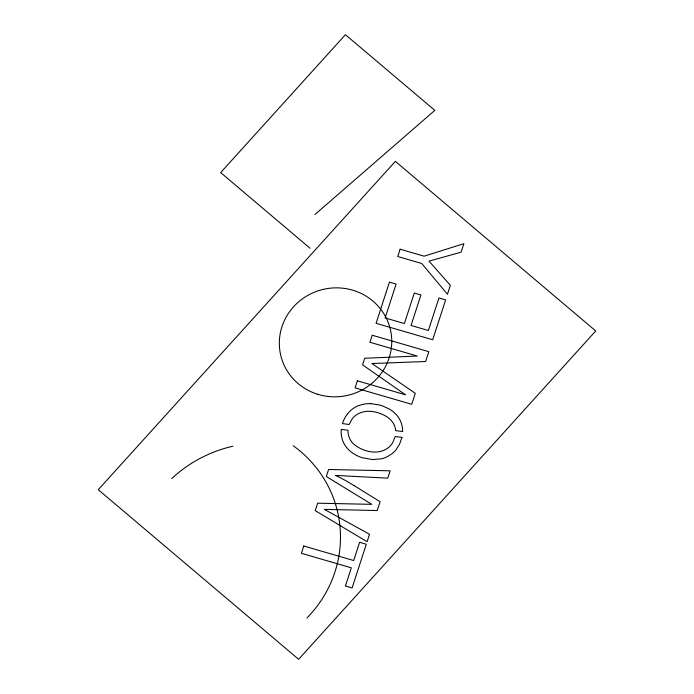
<?xml version="1.0" encoding="UTF-8"?>
<svg xmlns="http://www.w3.org/2000/svg" width="694" height="694" viewBox="0 0 694 694"><rect width="100%" height="100%" fill="white"/><g stroke="black" fill="none" stroke-linecap="round" stroke-linejoin="round"><path stroke-width="1.04" d="M314.946 214.533L434.817 110.372L345.43 34.7L220.666 172.589L310.053 248.252M370.9 403.656L379.288 404.94A44.494 42.959 -13.8 0 1 382.437 405.895L389.013 408.87A32.358 31.239 -13.8 0 1 394.513 412.869L396.491 414.882A25.557 24.672 -13.8 0 1 401.427 423.479L401.687 424.364A27.456 26.511 -13.8 0 1 402.65 431.555L395.675 430.636A19.215 18.556 -13.8 0 0 395.112 427.539A18.547 17.905 -13.8 0 0 391.303 420.538L389.282 418.56A24.446 23.605 -13.8 0 0 387.538 417.207C378.195 411.108 364.532 408.306 355.163 415.784A18.139 17.515 -13.8 0 0 351.893 419.237L349.177 424.502L342.446 423.618L342.905 422.23A29.799 28.766 -13.8 0 1 350.435 410.727L351.147 410.111A24.463 23.613 -13.8 0 1 359.145 405.391L363.856 404.142A32.071 30.961 -13.8 0 1 370.9 403.665M354.001 485.514L380.086 501.745L377.224 510.55L324.315 509.37L369.529 534.25L367.1 541.736L315.241 510.637L317.661 503.193L371.758 504.347L326.319 476.518L328.6 469.482L390.123 470.827L387.746 478.157L335.349 475.399A160.782 155.23 -13.8 0 1 353.966 485.557M171.774 478.539A129.127 124.668 -13.8 0 1 232.854 446.225M293.215 445.756A119.351 115.23 -13.8 0 1 306.913 617.981M401.947 437.385L399.544 444.255L395.762 450.128A25.435 24.559 -13.8 0 1 391.815 453.893L387.044 456.834A26.077 25.175 -13.8 0 1 381.622 458.786L372.626 459.575L362.58 457.788A33.911 32.748 -13.8 0 1 349.455 450.527L348.11 449.209A26.094 25.192 -13.8 0 1 342.463 439.944A27.951 26.988 -13.8 0 1 341.812 437.619A27.057 26.129 -13.8 0 1 341.274 429.386L348.006 430.271A18.625 17.983 -13.8 0 0 349.594 438.391L350.522 440.178A19.432 18.755 -13.8 0 0 352.977 443.466C362.225 451.846 378.811 455.975 389.048 447.083A19.51 18.842 -13.8 0 0 392.717 442.677L395.233 436.5L401.947 437.385M303.755 546.005L301.387 553.3L351.32 567.822L345.421 585.996L352.101 587.931L366.293 544.217L359.613 542.274L353.688 560.526L303.755 546.005M357.393 380.815L355.111 387.851L411.724 404.307L415.29 393.325L371.923 363.543L425.622 361.496L428.814 351.685L372.201 335.219L369.919 342.255L417.294 356.031L364.714 358.278L362.572 364.862L405.591 394.825L357.393 380.815M389.438 282.137L376.07 323.291L432.683 339.756L445.635 299.877L438.946 297.934L428.372 330.518L411.03 325.469L420.937 294.959L414.301 293.033L404.394 323.543L385.118 317.939L396.118 284.08L389.438 282.137M400.126 249.215L397.757 256.52L421.735 263.494L447.465 294.239L450.345 285.355L429.048 261.126L461.12 252.174L463.878 243.672L424.103 256.19L400.126 249.215M395.372 161.355L98.27 489.695L298.628 659.3L595.73 330.96L395.372 161.355M317.427 394.201A56.309 54.366 -13.8 0 0 390.679 330.891A56.309 54.366 -13.8 0 0 298.515 301.942A56.309 54.366 -13.8 0 0 317.427 394.201"/></g></svg>
